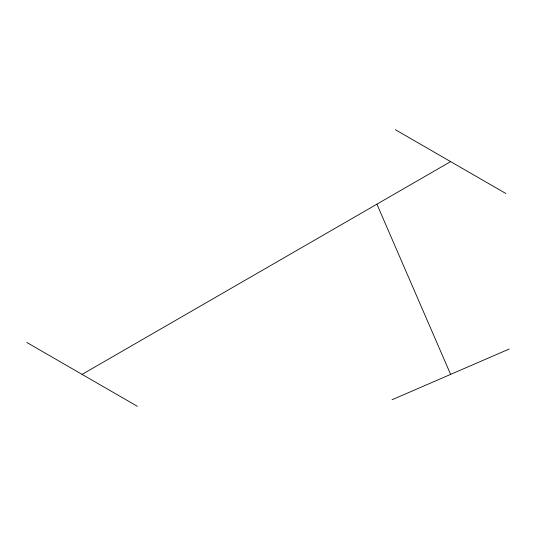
<?xml version="1.0" encoding="UTF-8"?>
<svg xmlns="http://www.w3.org/2000/svg" width="536" height="536" viewBox="0 0 536 536"><rect width="100%" height="100%" fill="white"/><g stroke="black" fill="none" stroke-linecap="round" stroke-linejoin="round"><path stroke-width="0.8" d="M82.082 374.389L450.622 161.611M392.044 399.755L509.2 349.023M395.34 129.692L505.904 193.53M26.8 342.471L137.363 406.308M376.915 204.169L450.622 374.389"/></g></svg>
